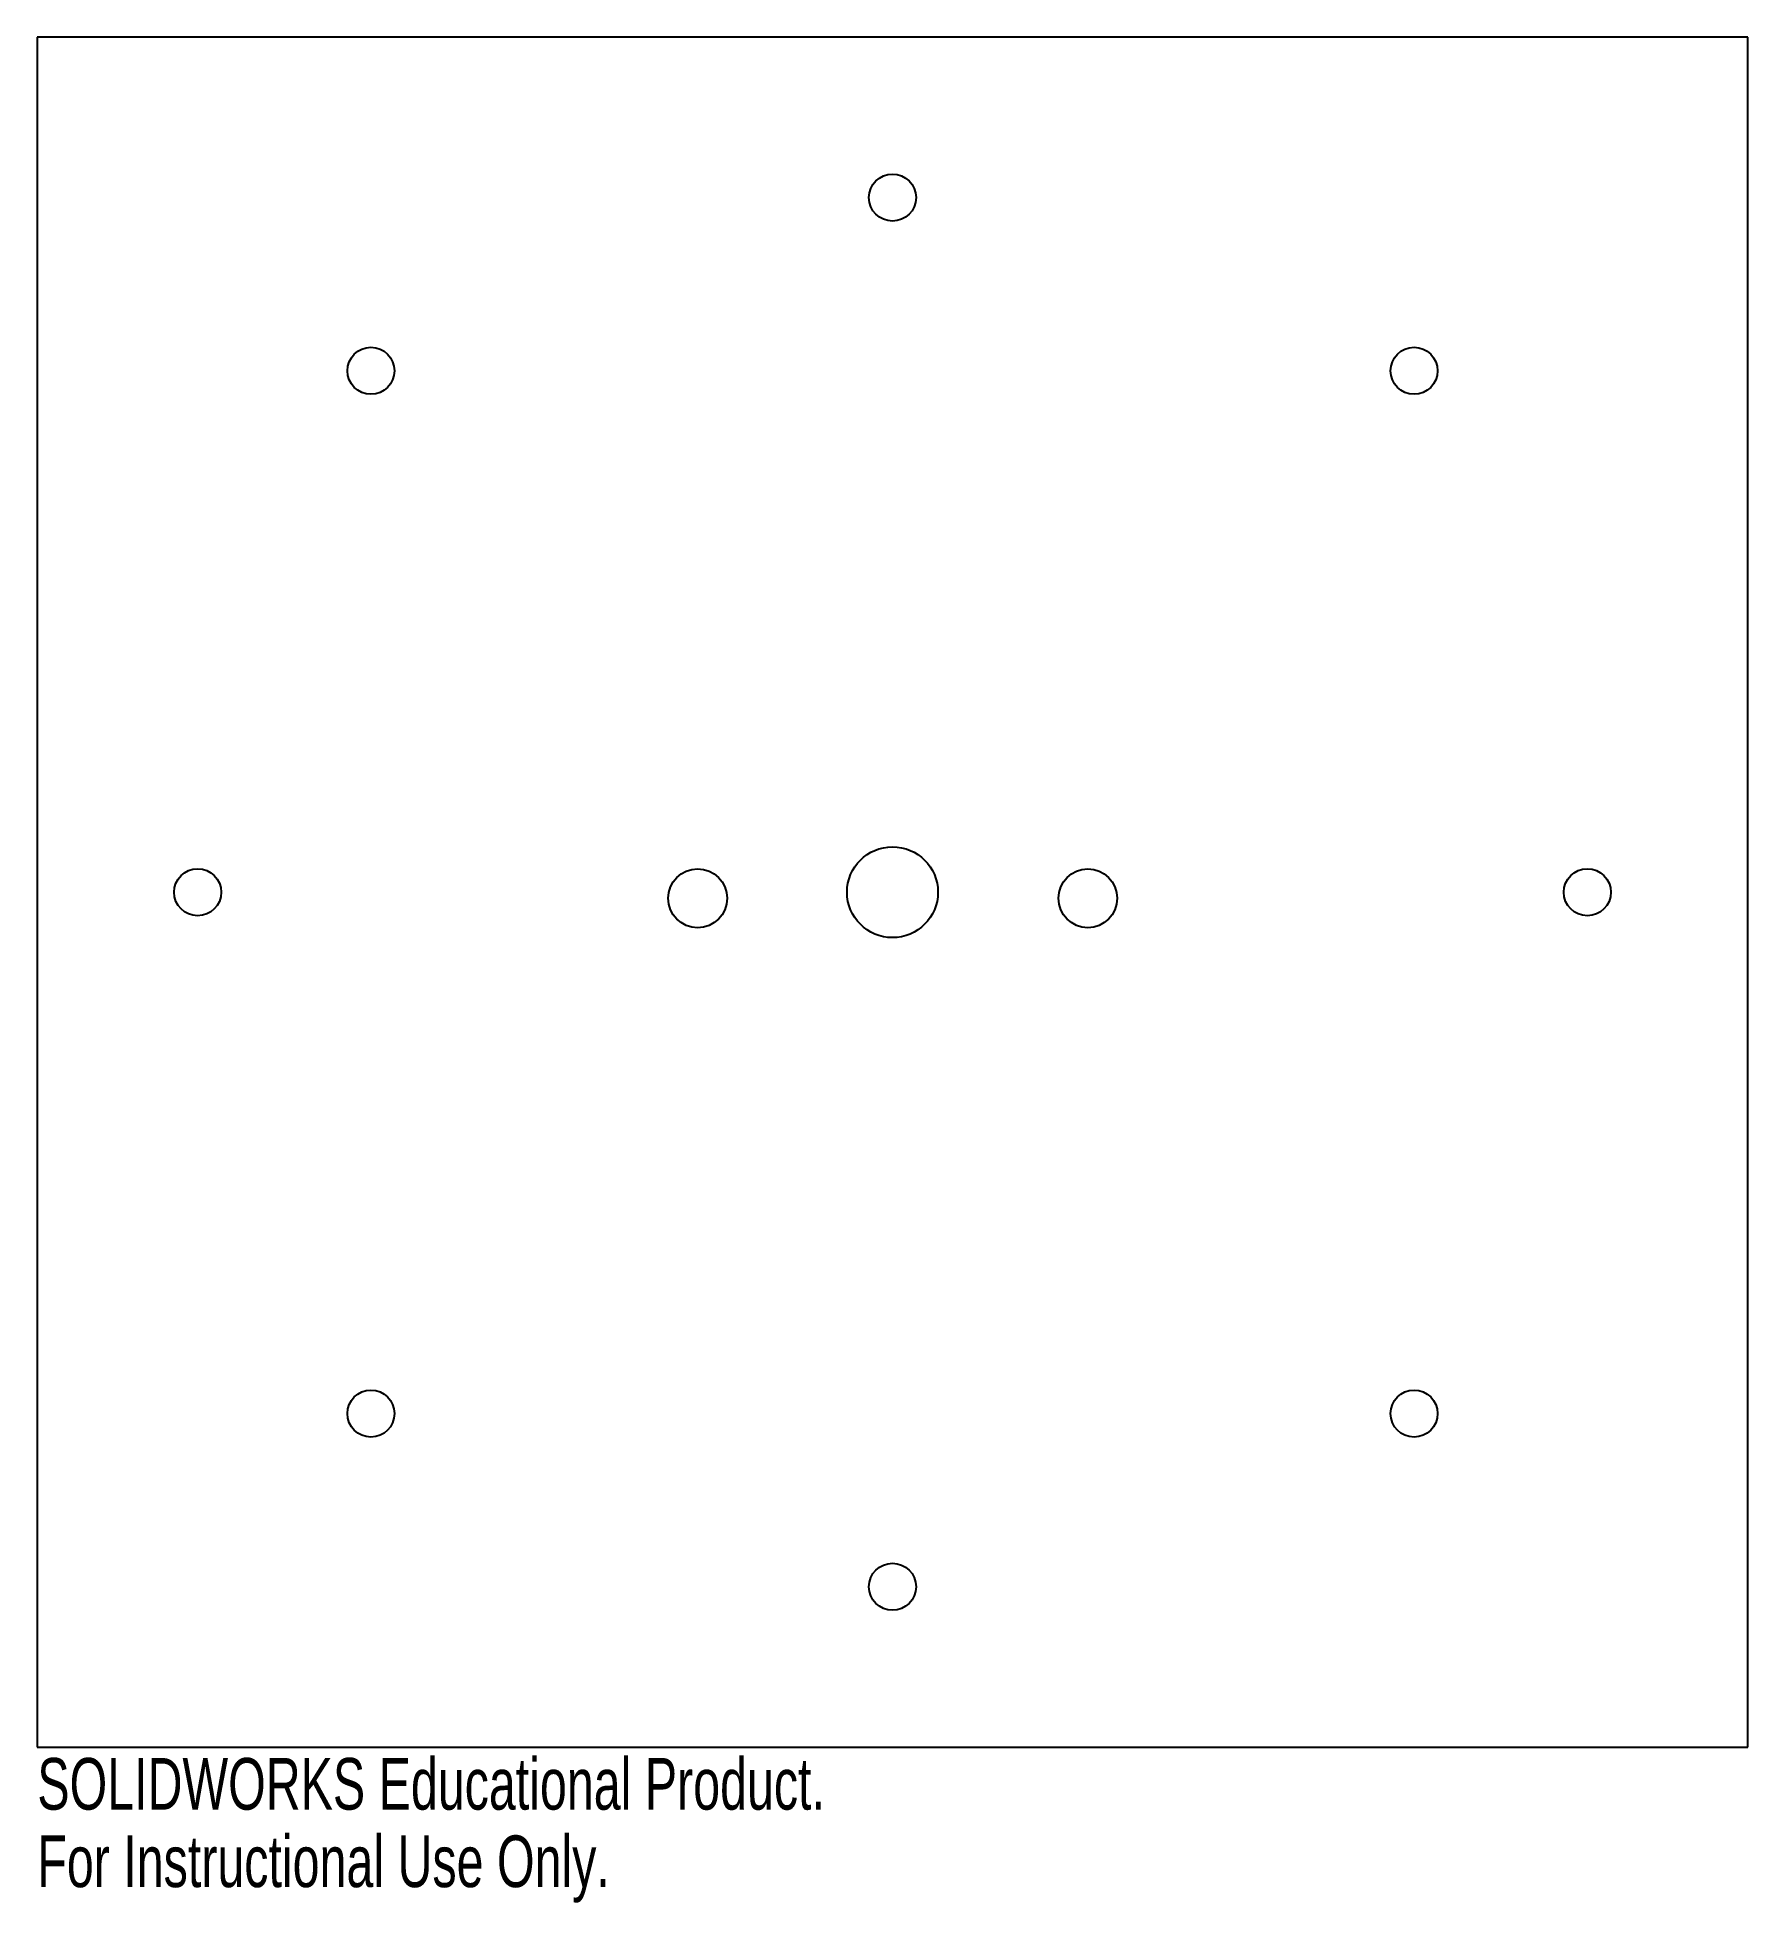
# Model space of a CAD drawing. Header units: millimetres. Extents: x -80 to 80, y -95 to 80.
import ezdxf

# ---------------------------------------------------------------- set-up
doc = ezdxf.new("R2010")
doc.units = ezdxf.units.MM
doc.styles.add('SLDTEXTSTYLE0', font='TXT', dxfattribs={"width": 0.7})

msp = doc.modelspace()

# ---------------------------------------------------------------- linework, layer by layer
at = {"color": 7, "linetype": 'Continuous', "lineweight": 25}
for p, q in [((-80, 80), (-80, -80)), ((80, 80), (-80, 80)), ((80, -80), (80, 80)), ((-80, -80), (80, -80))]:
    msp.add_line(p, q, dxfattribs=at)
for centre, radius in [((0, 65), 2.2), ((-48.79, 48.79), 2.2), ((48.79, 48.79), 2.2), ((0, 0), 4.25), ((-65, 0), 2.2), ((-18.23, -0.57), 2.75), ((18.27, -0.57), 2.75), ((65, 0), 2.2), ((-48.79, -48.79), 2.2), ((48.79, -48.79), 2.2), ((0, -65), 2.2)]:
    msp.add_circle(centre, radius, dxfattribs=at)

# ---------------------------------------------------------------- texts
at = {"color": 7, "linetype": 'Continuous', "char_height": 4.8336, "attachment_point": 1, "style": 'SLDTEXTSTYLE0'}
for s, insert in [('SOLIDWORKS Educational Product.', (-80, -81.02)), ('For Instructional Use Only.', (-80, -88.27))]:
    msp.add_mtext(s, dxfattribs=dict(at, insert=insert))

doc.saveas('drawing.dxf')
